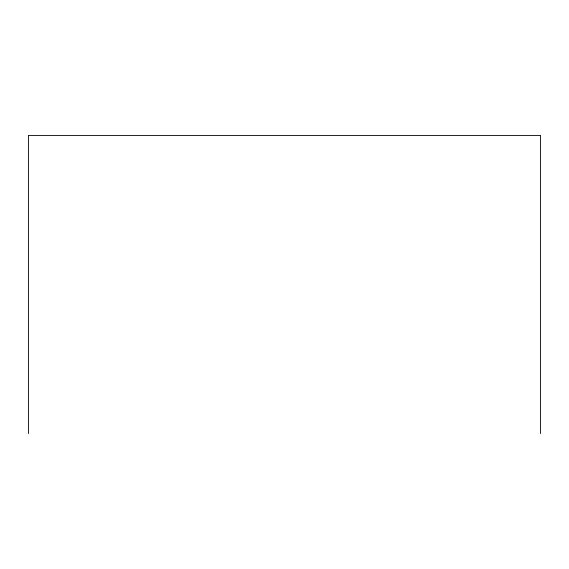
<?xml version="1.0" encoding="UTF-8"?>
<svg xmlns="http://www.w3.org/2000/svg" width="569" height="569" viewBox="0 0 569 569"><rect width="100%" height="100%" fill="white"/><g stroke="black" fill="none" stroke-linecap="round" stroke-linejoin="round"><path stroke-width="0.85" d="M540.55 433.585L540.55 135.415L28.45 135.415L28.45 433.585"/></g></svg>
